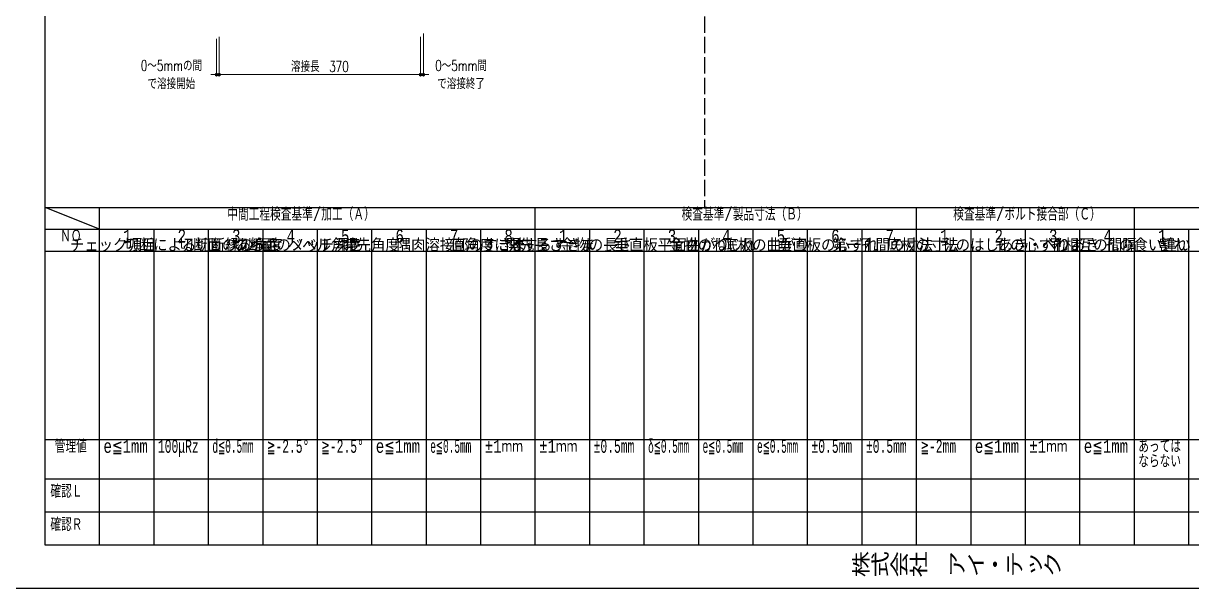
# Model space of a CAD drawing. Header units: millimetres. Extents: x -4568 to 36914, y -114 to 17788.
# Drawn here: x 3404 to 5549, y 10660 to 11699 of the extents above; entities that cross this region are included whole.
import ezdxf
from ezdxf.enums import TextEntityAlignment as Align

# ---------------------------------------------------------------- set-up
doc = ezdxf.new("R2010")
doc.units = ezdxf.units.MM
doc.header["$LTSCALE"] = 5
doc.linetypes.add('DASHED', pattern=[7.5, 6, -1.5])
doc.layers.get('0').update_dxf_attribs({"color": 255})
doc.layers.get('DEFPOINTS').update_dxf_attribs({"color": 255})
for name, color, linetype in [('LAYER6', 7, 'Continuous'), ('寸法', 4, 'Continuous'), ('文字', 7, 'Continuous')]:
    doc.layers.add(name, color=color, linetype=linetype)
doc.styles.add('DLSTANDARD1', font='monotxt.shx', dxfattribs={"width": 0.6, "bigfont": 'extfont'})
doc.styles.add('KANJI', font='simplex.shx', dxfattribs={"width": 0.7, "bigfont": 'extfont2.shx'})
doc.styles.get("Standard").update_dxf_attribs({"font": 'simplex.shx', "width": 0.7, "height": 2.5, "bigfont": '@extfont2.shx'})
doc.styles.add('TATEGAKI', font='txt', dxfattribs={"bigfont": 'bigfont.shx'})
doc.dimstyles.new('一般寸法-小さめ', dxfattribs={"dimscale": 10, "dimtxt": 2, "dimasz": 0.5, "dimexe": 0.125, "dimexo": 1.5, "dimgap": 0.5, "dimtad": 1, "dimtxsty": 'KANJI', "dimblk": 'ORIGIN', "dimcen": 0, "dimclrd": 256, "dimclre": 256, "dimclrt": 256, "dimadec": 0, "dimazin": 0, "dimtfac": 1, "dimtmove": 2, "dimatfit": 2, "dimfxl": 0, "dimtolj": 2, "dimlwd": 5, "dimlwe": 5, "dimarcsym": 0})

# ---------------------------------------------------------------- blocks, each defined once
blk = doc.blocks.new('_Origin')
at = {"color": 0, "linetype": 'ByBlock', "lineweight": -2}
blk.add_line((0, 0), (-1, 0), dxfattribs=at)
blk.add_circle((0, 0), 0.5, dxfattribs=at)
blk = doc.blocks.new('*D1065')
at = {"layer": 'DEFPOINTS', "color": 0, "linetype": 'Continuous', "transparency": 16777216}
for p in [(3758.4, 11685), (3763.4, 11685), (3763.4, 11604.5)]:
    blk.add_point(p, dxfattribs=at)
at = {"layer": '寸法', "linetype": 'Continuous', "lineweight": 5, "transparency": 16777216}
for p, q in [((3758.4, 11670), (3758.4, 11603.2)), ((3763.4, 11670), (3763.4, 11603.2)), ((3753.4, 11604.5), (3748.4, 11604.5)), ((3758.4, 11604.5), (3763.4, 11604.5)), ((3768.4, 11604.5), (3773.4, 11604.5))]:
    blk.add_line(p, q, dxfattribs=at)
at = {"layer": '寸法', "linetype": 'Continuous', "lineweight": 5, "transparency": 16777216, "xscale": 5, "yscale": 5, "zscale": 5}
blk.add_blockref('_Origin', (3758.4, 11604.5), dxfattribs=at)
at = {"layer": '寸法', "linetype": 'Continuous', "lineweight": 5, "transparency": 16777216, "xscale": 5, "yscale": 5, "zscale": 5, "rotation": 180}
blk.add_blockref('_Origin', (3763.4, 11604.5), dxfattribs=at)
at = {"layer": '寸法', "linetype": 'Continuous', "transparency": 16777216, "insert": (3675.8, 11604.5), "char_height": 20, "attachment_point": 5, "style": 'KANJI'}
blk.add_mtext('\\A2;0～5mmの間\\Pで溶接開始', dxfattribs=at)
blk = doc.blocks.new('*D1066')
at = {"layer": 'DEFPOINTS', "color": 0, "linetype": 'Continuous', "transparency": 16777216}
for p in [(3763.4, 11689), (4133.4, 11689), (4133.4, 11604.5)]:
    blk.add_point(p, dxfattribs=at)
at = {"layer": '寸法', "linetype": 'Continuous', "lineweight": 5, "transparency": 16777216}
for p, q in [((3763.4, 11674), (3763.4, 11603.2)), ((4133.4, 11674), (4133.4, 11603.2)), ((3768.4, 11604.5), (4128.4, 11604.5))]:
    blk.add_line(p, q, dxfattribs=at)
at = {"layer": '寸法', "linetype": 'Continuous', "lineweight": 5, "transparency": 16777216, "xscale": 5, "yscale": 5, "zscale": 5, "rotation": 180}
blk.add_blockref('_Origin', (3763.4, 11604.5), dxfattribs=at)
at = {"layer": '寸法', "linetype": 'Continuous', "lineweight": 5, "transparency": 16777216, "xscale": 5, "yscale": 5, "zscale": 5}
blk.add_blockref('_Origin', (4133.4, 11604.5), dxfattribs=at)
at = {"layer": '寸法', "linetype": 'Continuous', "transparency": 16777216, "insert": (3948.4, 11619.5), "char_height": 20, "attachment_point": 5, "style": 'KANJI'}
blk.add_mtext('\\A2;溶接長\u3000370', dxfattribs=at)
blk = doc.blocks.new('*D1067')
at = {"layer": 'DEFPOINTS', "color": 0, "linetype": 'Continuous', "transparency": 16777216}
for p in [(4138.4, 11695), (4133.4, 11689), (4138.4, 11604.5)]:
    blk.add_point(p, dxfattribs=at)
at = {"layer": '寸法', "linetype": 'Continuous', "lineweight": 5, "transparency": 16777216}
for p, q in [((4133.4, 11674), (4133.4, 11603.2)), ((4138.4, 11680), (4138.4, 11603.2)), ((4128.4, 11604.5), (4123.4, 11604.5)), ((4133.4, 11604.5), (4138.4, 11604.5)), ((4143.4, 11604.5), (4148.4, 11604.5))]:
    blk.add_line(p, q, dxfattribs=at)
at = {"layer": '寸法', "linetype": 'Continuous', "lineweight": 5, "transparency": 16777216, "xscale": 5, "yscale": 5, "zscale": 5}
blk.add_blockref('_Origin', (4133.4, 11604.5), dxfattribs=at)
at = {"layer": '寸法', "linetype": 'Continuous', "lineweight": 5, "transparency": 16777216, "xscale": 5, "yscale": 5, "zscale": 5, "rotation": 180}
blk.add_blockref('_Origin', (4138.4, 11604.5), dxfattribs=at)
at = {"layer": '寸法', "linetype": 'Continuous', "transparency": 16777216, "insert": (4207.7, 11604.5), "char_height": 20, "attachment_point": 5, "style": 'KANJI'}
blk.add_mtext('\\A2;0～5mm間\\Pで溶接終了', dxfattribs=at)

msp = doc.modelspace()

# ---------------------------------------------------------------- linework, layer by layer
at = {"linetype": 'DASHED', "lineweight": -3}
msp.add_line((4654.899, 12836.38), (4654.899, 11360.38), dxfattribs=at)
at = {"linetype": 'Continuous', "lineweight": -3}
for p, q in [((3444, 11360.38), (6648, 11360.38)), ((3444, 11320.38), (6648, 11320.38)), ((3444, 11280.38), (6344, 11280.38)), ((3444, 10934.089), (6344, 10934.089)), ((3444, 10862.315), (6344, 10862.315)), ((3444, 10801.348), (6344, 10801.348))]:
    msp.add_line(p, q, dxfattribs=at)
for points in [[(3364, 13036.38), (6728, 13036.38), (6728, 10660.38), (3364, 10660.38)], [(3444, 12956.38), (6648, 12956.38), (6648, 10740.38), (3444, 10740.38)]]:
    msp.add_lwpolyline(points, close=True, dxfattribs=at)
at = {"layer": '寸法', "linetype": 'Continuous'}
for p, q in [((3544, 11320.38), (3444, 11360.38)), ((3544, 10740.38), (3544, 11360.38)), ((4344, 10740.38), (4344, 11360.38)), ((5044, 10740.38), (5044, 11360.38)), ((5444, 10740.38), (5444, 11360.38)), ((3644, 10740.38), (3644, 11320.38)), ((3744, 10740.38), (3744, 11320.38)), ((3844, 10740.38), (3844, 11320.38)), ((3944, 10740.38), (3944, 11320.38)), ((4044, 10740.38), (4044, 11320.38)), ((4144, 10740.38), (4144, 11320.38)), ((4244, 10740.38), (4244, 11320.38)), ((4444, 10740.38), (4444, 11320.38)), ((4544, 10740.38), (4544, 11320.38)), ((4644, 10740.38), (4644, 11320.38)), ((4744, 10740.38), (4744, 11320.38)), ((4844, 10740.38), (4844, 11320.38)), ((4944, 10740.38), (4944, 11320.38)), ((5144, 10740.38), (5144, 11320.38)), ((5244, 10740.38), (5244, 11320.38)), ((5344, 10740.38), (5344, 11320.38)), ((5544, 10740.38), (5544, 11320.38))]:
    msp.add_line(p, q, dxfattribs=at)

# ---------------------------------------------------------------- texts
at = {"layer": 'LAYER6', "color": 0, "linetype": 'Continuous', "lineweight": -3, "width": 0.8}
msp.add_text('株式会社\u3000アイ・テック', height=40, dxfattribs=at).set_placement((4924.093, 10683.134))
msp.add_text('株式会社\u3000アイ・テック', height=40, dxfattribs=at).set_placement((4924.093, 10683.134))
at = {"layer": '文字', "color": 0, "linetype": 'Continuous', "ltscale": 6, "style": 'DLSTANDARD1'}
for s, width, p in [('中間工程検査基準/加工（Ａ）', 0.74375, (3778.447, 11328.954)), ('検査基準/製品寸法（Ｂ）', 0.74375, (4612.562, 11328.954)), ('検査基準/ボルト接合部（Ｃ）', 0.74375, (5111.39, 11328.954)), ('ＮＯ', 0.74375, (3471.463, 11288.954)), ('1', 0.74375, (3587.207, 11288.954)), ('2', 0.74375, (3687.207, 11288.954)), ('3', 0.74375, (3787.207, 11288.954)), ('4', 0.74375, (3887.207, 11288.954)), ('5', 0.74375, (3987.207, 11288.954)), ('6', 0.74375, (4087.207, 11288.954)), ('7', 0.74375, (4187.207, 11288.954)), ('1', 0.74375, (4387.207, 11288.954)), ('2', 0.74375, (4487.207, 11288.954)), ('3', 0.74375, (4587.207, 11288.954)), ('4', 0.74375, (4687.207, 11288.954)), ('5', 0.74375, (4787.207, 11288.954)), ('6', 0.74375, (4887.207, 11288.954)), ('7', 0.74375, (4987.207, 11288.954)), ('1', 0.74375, (5087.207, 11288.954)), ('2', 0.74375, (5187.207, 11288.954)), ('3', 0.74375, (5287.207, 11288.954)), ('4', 0.74375, (5387.207, 11288.954)), ('1', 0.74375, (5487.207, 11288.954)), ('管理値', 0.74375, (3461.648, 10902.664)), ('e≦1mm', 0.74375, (3551.094, 10902.664)), ('100μRz', 0.6, (3651.094, 10902.664)), ('d≦0.5mm', 0.5, (3751.094, 10902.664)), ('≧-2.5°', 0.6, (3851.094, 10902.664)), ('≧-2.5°', 0.6, (3951.094, 10902.664)), ('e≦1mm', 0.74375, (4051.094, 10902.664)), ('e≦0.5mm', 0.5, (4151.094, 10902.664)), ('±1ｍｍ', 0.74375, (4351.094, 10902.664)), ('±0.5mm', 0.6, (4451.094, 10902.664)), ('δ≦0.5mm', 0.5, (4551.094, 10902.664)), ('e≦0.5mm', 0.5, (4651.094, 10902.664)), ('e≦0.5mm', 0.5, (4751.094, 10902.664)), ('±0.5mm', 0.6, (4851.094, 10902.664)), ('±0.5mm', 0.6, (4951.094, 10902.664)), ('≧-2mm', 0.6, (5051.094, 10902.664)), ('e≦1mm', 0.74375, (5151.094, 10902.664)), ('±1ｍｍ', 0.74375, (5251.094, 10902.664)), ('e≦1mm', 0.74375, (5351.094, 10902.664)), ('あっては', 0.74375, (5451.094, 10902.664)), ('ならない', 0.74375, (5451.094, 10875.46)), ('確認Ｌ', 0.74375, (3453.522, 10819.972)), ('確認Ｒ', 0.74375, (3453.522, 10759.004))]:
    msp.add_text(s, height=24, dxfattribs=dict(at, width=width)).set_placement(p, align=Align.BOTTOM_LEFT)
at = {"layer": '文字', "color": 0, "linetype": 'Continuous', "ltscale": 6, "style": 'TATEGAKI'}
for s, p in [('チェック項目', (3489.476, 11272.052)), ('切断による切断縁の角度', (3589.476, 11272.052)), ('切断面のあらさ', (3689.476, 11272.052)), ('切断面のノッチ深さ', (3789.476, 11272.052)), ('ベベル角度', (3889.476, 11272.052)), ('開先角度', (3989.476, 11272.052)), ('隅肉溶接部のすきま', (4089.476, 11272.052)), ('直角度に対するすきま', (4189.476, 11272.052)), ('金物の長さ', (4389.476, 11272.052)), ('垂直板平面曲がり', (4489.476, 11272.052)), ('金物のねじれ', (4589.476, 11272.052)), ('底板の曲がり', (4689.476, 11272.052)), ('垂直板の心ずれ', (4789.476, 11272.052)), ('第一孔間の寸法', (4889.476, 11272.052)), ('底板の寸法', (4989.476, 11272.052)), ('孔のはしあき・へりあき', (5089.476, 11272.052)), ('孔の心ずれ', (5189.476, 11272.052)), ('孔相互の間隔', (5289.476, 11272.052)), ('孔の食い違い', (5389.476, 11272.052)), ('割れ', (5489.476, 11272.052))]:
    msp.add_text(s, height=24, dxfattribs=at).set_placement(p, align=Align.BOTTOM_LEFT)
at = {"layer": '文字', "color": 1, "linetype": 'Continuous', "ltscale": 6, "style": 'DLSTANDARD1', "width": 0.74375}
for s, p in [('8', (4287.207, 11288.954)), ('±1ｍｍ', (4251.094, 10902.664))]:
    msp.add_text(s, height=24, dxfattribs=at).set_placement(p, align=Align.BOTTOM_LEFT)
at = {"layer": '文字', "color": 1, "linetype": 'Continuous', "ltscale": 6, "style": 'TATEGAKI'}
msp.add_text('開先長さ', height=24, dxfattribs=at).set_placement((4289.476, 11272.052), align=Align.BOTTOM_LEFT)

# ---------------------------------------------------------------- dimensions: what is measured, and where the dimension line sits
at = {"layer": '寸法', "linetype": 'Continuous'}
for base, p1, p2, text, picture, middle in [((4138.385, 11604.485), (4133.385, 11688.964), (4138.385, 11694.964), '0～<>mm間\\Pで溶接終了', '*D1067', (4207.728, 11604.485)), ((3763.385, 11604.485), (3758.385, 11684.964), (3763.385, 11684.964), '0～<>mmの間\\Pで溶接開始', '*D1065', (3675.8, 11604.485))]:
    dim = msp.add_linear_dim(base=base, p1=p1, p2=p2, text=text, dimstyle='一般寸法-小さめ', dxfattribs=at)
    dim.commit()
    dim.dimension.update_dxf_attribs({"geometry": picture, "text_midpoint": middle, "dimtype": 160})
dim = msp.add_linear_dim(base=(4133.385, 11604.485), p1=(3763.385, 11688.964), p2=(4133.385, 11688.964), text='溶接長\u3000<>', dimstyle='一般寸法-小さめ', dxfattribs=at)
dim.commit()
dim.dimension.update_dxf_attribs({"geometry": '*D1066', "text_midpoint": (3948.385, 11619.485)})

doc.saveas('drawing.dxf')
